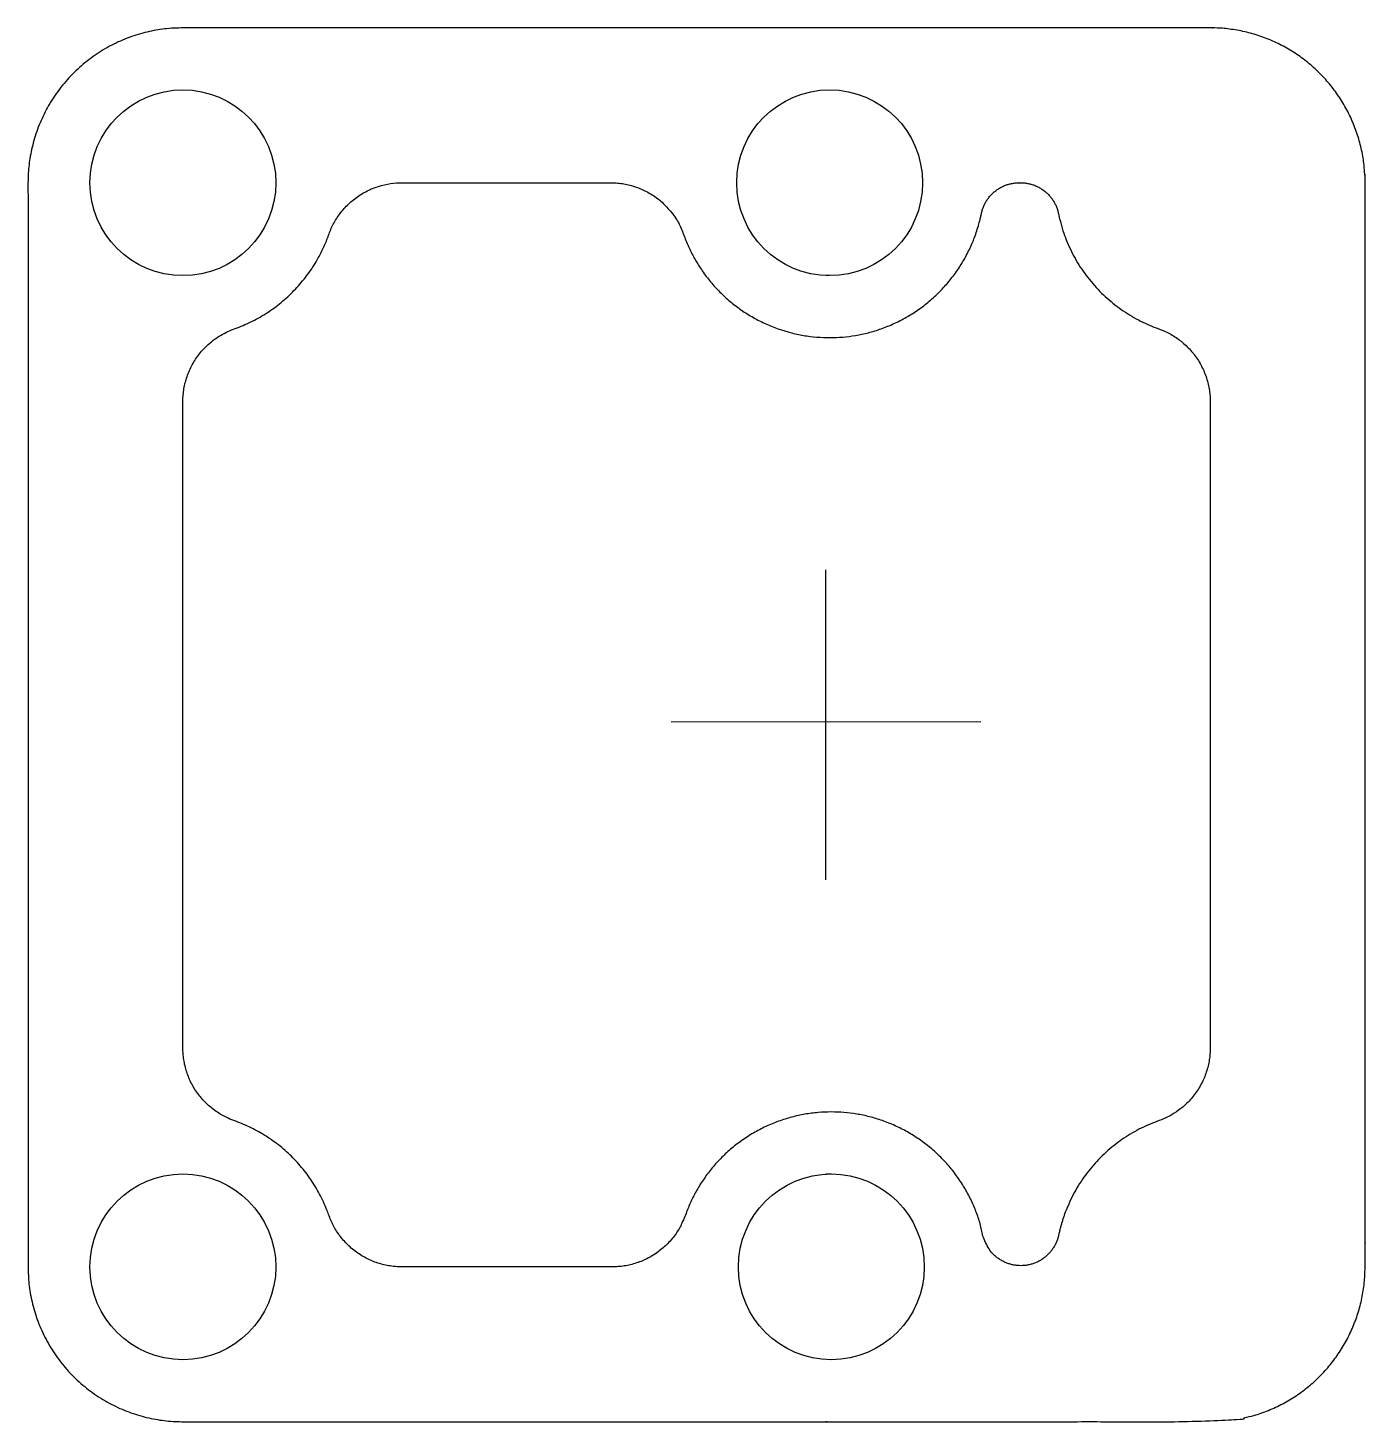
# Model space of a CAD drawing. Header units: millimetres. Extents: x -15.5 to 10.4, y -13.6 to 13.5.
import ezdxf

# ---------------------------------------------------------------- set-up
doc = ezdxf.new("R2010")
doc.units = ezdxf.units.MM
doc.layers.add('new thoughts', color=7, linetype='Continuous')

msp = doc.modelspace()

# ---------------------------------------------------------------- linework, layer by layer
at = {"layer": 'new thoughts'}
for p, q in [((0.071, 8.656), (0, 8.656)), ((0, -3.046), (0, 2.954)), ((-2.999, 0.009), (2.999, 0.021)), ((0, -8.747), (0.104, -8.747))]:
    msp.add_line(p, q, dxfattribs=at)
for centre in [(-12.457, 10.456), (0.071, 10.456), (-12.457, -10.547), (0.104, -10.547)]:
    msp.add_circle(centre, 1.8, dxfattribs=at)
for centre, start, end in [((0.071, 10.456), 90, 91.3543), ((0.104, -10.547), 268.0048, 270)]:
    msp.add_arc(centre, 3, start, end, dxfattribs=at)
for points, weights, knots in [([(-15.457, -10.547), (-15.457, -0.046), (-15.457, 10.456), (-15.457, 13.456), (-12.457, 13.456), (-2.507, 13.456), (7.443, 13.456), (8.686, 13.456), (9.565, 12.577), (10.443, 11.698), (10.443, 10.456), (10.443, -0.046), (10.443, -10.547), (10.443, -11.789), (9.565, -12.668), (8.686, -13.547), (7.443, -13.547), (-2.507, -13.547), (-12.457, -13.547), (-15.457, -13.547), (-15.457, -10.547)], [1, 1, 1, 0.70710678754, 1, 1, 1, 0.923879518639, 1, 0.923879518639, 1, 1, 1, 0.923879526825, 1, 0.923879526825, 1, 1, 1, 0.707106817582, 1], [31.478265, 31.478265, 31.478265, 52.48062, 52.48062, 57.193009, 57.193009, 77.093696, 77.093696, 79.449891, 79.449891, 81.806086, 81.806086, 102.808441, 102.808441, 105.164636, 105.164636, 107.52083, 107.52083, 127.421518, 127.421518, 132.133907, 132.133907, 132.133907]), ([(3.769, 10.456), (3.757, 10.456), (3.745, 10.456), (3.133, 10.456), (3.01, 9.856), (2.554, 7.621), (0.278, 7.463), (-1.997, 7.305), (-2.758, 9.456), (-3.111, 10.456), (-4.172, 10.456), (-6.193, 10.456), (-8.215, 10.456), (-9.275, 10.456), (-9.629, 9.456), (-10.106, 8.105), (-11.457, 7.627), (-12.457, 7.274), (-12.457, 6.213), (-12.457, -0.046), (-12.457, -6.304), (-12.457, -7.365), (-11.457, -7.718), (-10.106, -8.196), (-9.629, -9.547), (-9.275, -10.547), (-8.215, -10.547), (-6.176, -10.547), (-4.138, -10.547), (-3.078, -10.547), (-2.724, -9.547), (-1.966, -7.403), (0.303, -7.553), (2.572, -7.704), (3.04, -9.929), (3.165, -10.524), (3.774, -10.524), (4.382, -10.524), (4.508, -9.929), (4.855, -8.28), (6.443, -7.718), (7.443, -7.365), (7.443, -6.304), (7.443, -0.046), (7.443, 6.213), (7.443, 7.274), (6.443, 7.627), (4.844, 8.193), (4.504, 9.856), (4.382, 10.456), (3.769, 10.456)], [1, 1, 1, 0.774596669241, 1, 0.796023605292, 1, 0.796023605292, 1, 0.816496580928, 1, 1, 1, 0.816496580928, 1, 0.902368927062, 1, 0.816496580928, 1, 1, 1, 0.816496580928, 1, 0.902368927062, 1, 0.816496580928, 1, 1, 1, 0.816496580928, 1, 0.796959427986, 1, 0.796959427986, 1, 0.776550672511, 1, 0.776550672511, 1, 0.871910737982, 1, 0.816496580928, 1, 1, 1, 0.816496580928, 1, 0.87039084344, 1, 0.774596669241, 1], [373.587203, 373.587203, 373.587203, 373.611318, 373.611318, 374.638397, 374.638397, 378.538994, 378.538994, 382.439591, 382.439591, 384.28603, 384.28603, 388.328852, 388.328852, 390.175291, 390.175291, 392.848658, 392.848658, 394.695097, 394.695097, 407.212171, 407.212171, 409.05861, 409.05861, 411.731978, 411.731978, 413.578417, 413.578417, 417.654781, 417.654781, 419.50122, 419.50122, 423.392531, 423.392531, 427.283841, 427.283841, 428.306277, 428.306277, 429.328712, 429.328712, 432.398944, 432.398944, 434.245383, 434.245383, 446.762457, 446.762457, 448.608896, 448.608896, 451.697701, 451.697701, 452.72478, 452.72478, 452.72478])]:
    msp.add_rational_spline(points, weights, degree=2, knots=knots, dxfattribs=at)

doc.saveas('drawing.dxf')
